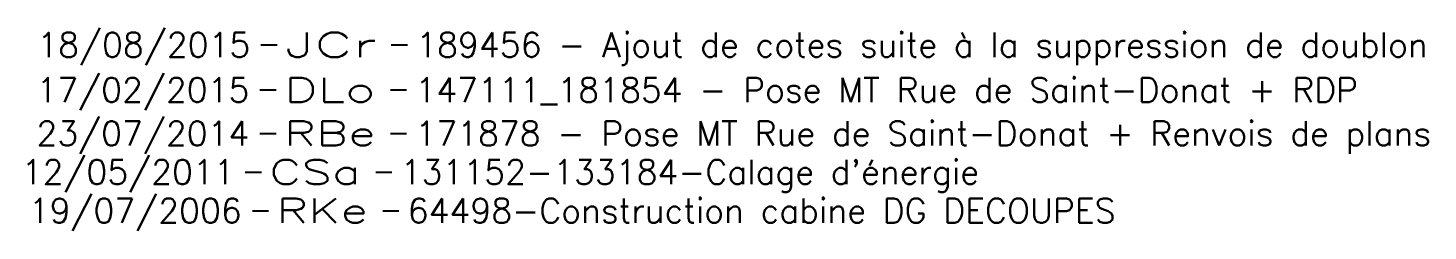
# Model space of a CAD drawing. Header units: millimetres. Extents: x 169511 to 170000, y 110010 to 110475.
# Drawn here: x 169510.52 to 169553.62, y 110010.05 to 110016.3 of the extents above; entities that cross this region are included whole.
import ezdxf
from ezdxf.enums import TextEntityAlignment as Align

# ---------------------------------------------------------------- set-up
doc = ezdxf.new("R2010")
doc.units = ezdxf.units.MM
doc.layers.get('0').update_dxf_attribs({"linetype": 'CONTINUOUS'})
doc.layers.add('M_910', color=7, linetype='CONTINUOUS', plot=False)
doc.styles.get("Standard").update_dxf_attribs({"font": 'romans.shx', "width": 0.85})

# ---------------------------------------------------------------- blocks, each defined once
blk = doc.blocks.new('GIS_MODF')
at = {"color": 0, "linetype": 'Continuous', "flags": 128}
for points in [[(-2.257, -0.012), (-1.757, -0.012)], [(1.758, -0.012), (2.258, -0.012)]]:
    blk.add_lwpolyline(points, dxfattribs=at)
at = {"color": 0, "linetype": 'Continuous'}
blk.add_attdef('DATE', text='', height=0.75, dxfattribs=at).set_placement((-2.583, -0.387), align=Align.RIGHT)
at = {"color": 0, "linetype": 'Continuous', "width": 3.590909}
blk.add_attdef('USER', text='', height=0.75, dxfattribs=at).set_placement((-1.516, -0.387), (1.306, -0.387), align=Align.FIT)
at = {"color": 0, "linetype": 'Continuous'}
blk.add_attdef('DESC', (2.528, -0.387), '', height=0.75, dxfattribs=at)

msp = doc.modelspace()

# ---------------------------------------------------------------- block references
at = {"layer": 'M_910'}
ref = msp.add_blockref('GIS_MODF', (169519.941, 110015.792), dxfattribs=at)
ref.add_attrib('DATE', '18/08/2015', dxfattribs={"layer": '0', "color": 0, "linetype": 'Continuous', "height": 0.75}).set_placement((169517.359, 110015.406), align=Align.RIGHT)
ref.add_attrib('USER', 'JCr', dxfattribs={"layer": '0', "color": 0, "linetype": 'Continuous', "height": 0.75, "width": 1.612245}).set_placement((169518.426, 110015.406), (169521.247, 110015.406), align=Align.FIT)
ref.add_attrib('DESC', '189456 - Ajout de cotes suite à la suppression de doublon', (169522.469, 110015.406), dxfattribs={"layer": '0', "color": 0, "linetype": 'Continuous', "height": 0.75})
ref = msp.add_blockref('GIS_MODF', (169519.915, 110014.405), dxfattribs=at)
ref.add_attrib('DATE', '17/02/2015', dxfattribs={"layer": '0', "color": 0, "linetype": 'Continuous', "height": 0.75}).set_placement((169517.332, 110014.019), align=Align.RIGHT)
ref.add_attrib('USER', 'DLo', dxfattribs={"layer": '0', "color": 0, "linetype": 'Continuous', "height": 0.75, "width": 1.462963}).set_placement((169518.399, 110014.019), (169521.221, 110014.019), align=Align.FIT)
ref.add_attrib('DESC', '147111_181854 - Pose MT Rue de Saint-Donat + RDP', (169522.443, 110014.019), dxfattribs={"layer": '0', "color": 0, "linetype": 'Continuous', "height": 0.75})
ref = msp.add_blockref('GIS_MODF', (169519.915, 110013.065), dxfattribs=at)
ref.add_attrib('DATE', '23/07/2014', dxfattribs={"layer": '0', "color": 0, "linetype": 'Continuous', "height": 0.75}).set_placement((169517.332, 110012.679), align=Align.RIGHT)
ref.add_attrib('USER', 'RBe', dxfattribs={"layer": '0', "color": 0, "linetype": 'Continuous', "height": 0.75, "width": 1.385965}).set_placement((169518.399, 110012.679), (169521.221, 110012.679), align=Align.FIT)
ref.add_attrib('DESC', '171878 - Pose MT Rue de Saint-Donat + Renvois de plans', (169522.443, 110012.679), dxfattribs={"layer": '0', "color": 0, "linetype": 'Continuous', "height": 0.75})
ref = msp.add_blockref('GIS_MODF', (169519.462, 110011.878), dxfattribs=at)
ref.add_attrib('DATE', '12/05/2011', dxfattribs={"layer": '0', "color": 0, "linetype": 'Continuous', "height": 0.75}).set_placement((169516.879, 110011.491), align=Align.RIGHT)
ref.add_attrib('USER', 'CSa', dxfattribs={"layer": '0', "color": 0, "linetype": 'Continuous', "height": 0.75, "width": 1.410714}).set_placement((169517.946, 110011.491), (169520.768, 110011.491), align=Align.FIT)
ref.add_attrib('DESC', "131152-133184-Calage d'énergie", (169521.99, 110011.491), dxfattribs={"layer": '0', "color": 0, "linetype": 'Continuous', "height": 0.75})
ref = msp.add_blockref('GIS_MODF', (169519.68, 110010.687), dxfattribs=at)
ref.add_attrib('DATE', '19/07/2006', dxfattribs={"layer": '0', "color": 0, "linetype": 'Continuous', "height": 0.75}).set_placement((169517.097, 110010.301), align=Align.RIGHT)
ref.add_attrib('USER', 'RKe', dxfattribs={"layer": '0', "color": 0, "linetype": 'Continuous', "height": 0.75, "width": 1.385965}).set_placement((169518.164, 110010.301), (169520.985, 110010.301), align=Align.FIT)
ref.add_attrib('DESC', '64498-Construction cabine DG DECOUPES', (169522.208, 110010.301), dxfattribs={"layer": '0', "color": 0, "linetype": 'Continuous', "height": 0.75})

doc.saveas('drawing.dxf')
